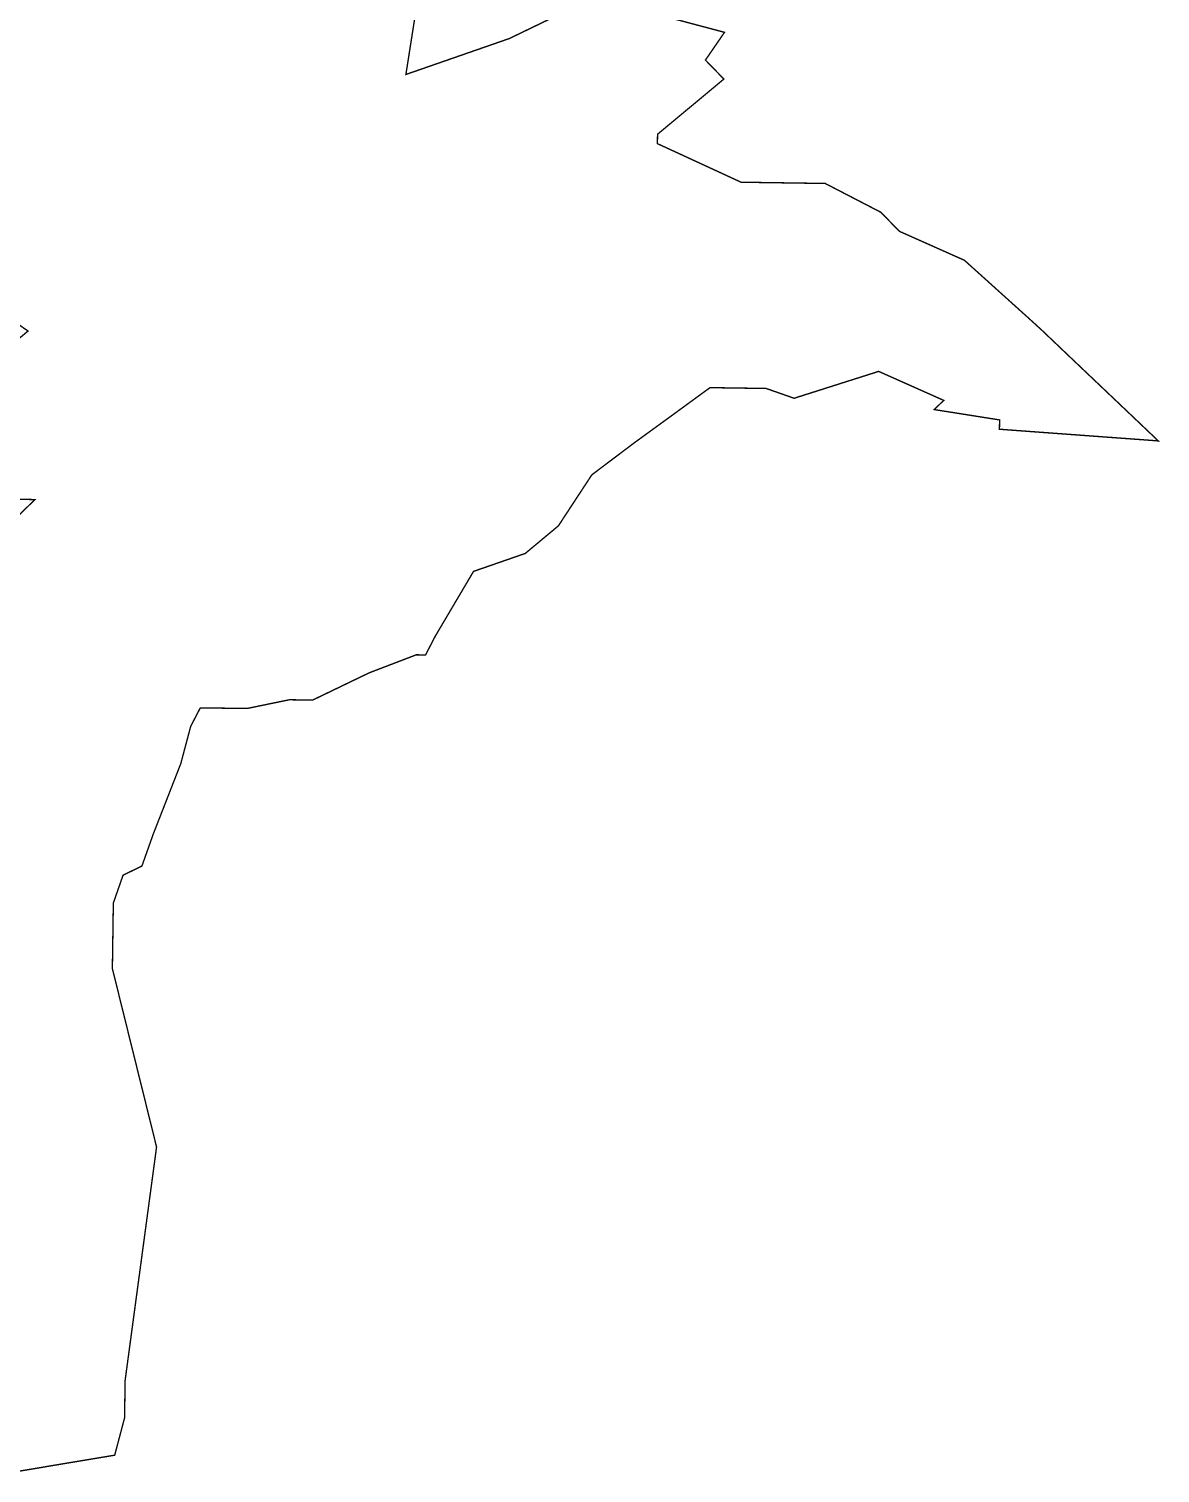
# Model space of a CAD drawing. Header units: metres. Extents: x 296007 to 299963, y 1972898 to 1977563.
# Drawn here: x 298312 to 299963, y 1973867 to 1975974 of the extents above; entities that cross this region are included whole.
import ezdxf

# ---------------------------------------------------------------- set-up
doc = ezdxf.new("R2010")
doc.units = ezdxf.units.M
doc.header["$MEASUREMENT"] = 0

msp = doc.modelspace()

# ---------------------------------------------------------------- linework, layer by layer
at = {"color": 6, "const_width": 2, "flags": 128}
for points in [[(299218.4, 1975998.3), (299327.2, 1975969.4), (299299.4, 1975928.9), (299326.3, 1975901.2), (299229.5, 1975820.7), (299229.3, 1975807), (299351.4, 1975750.7), (299474.2, 1975748.9), (299555.5, 1975706.8), (299582.4, 1975679.1), (299677.4, 1975636.8), (299771.4, 1975552.1), (299790.9, 1975534.3), (299834.9, 1975492.4), (299907.5, 1975423.5), (299960.3, 1975373.3), (299780.1, 1975386.5), (299728.5, 1975390.3), (299728.7, 1975403.9), (299633.3, 1975419), (299647.2, 1975432.4), (299552.2, 1975474.7), (299428.8, 1975435.5), (299388, 1975449.8), (299306.1, 1975451), (299238.5, 1975401.7), (299195.7, 1975370.6), (299133.6, 1975323.8), (299116.6, 1975297.9), (299084.8, 1975249.4), (299036.4, 1975209.1), (298960.9, 1975182.9), (298932.9, 1975135.5), (298904.9, 1975088.1), (298890.9, 1975061), (298877.3, 1975061.2), (298808.6, 1975034.9), (298726.2, 1974995.2), (298692, 1974995.6), (298630.4, 1974982.9), (298562.1, 1974983.8), (298548.1, 1974956.8), (298533.6, 1974902.3), (298493.4, 1974799.5), (298476.9, 1974753), (298449.4, 1974739.7), (298435.2, 1974699), (298433.8, 1974603.4), (298498.3, 1974343.1), (298452.4, 1974002.5), (298451.6, 1973947.9), (298437.2, 1973893.5), (298361.9, 1973880.9), (298286.6, 1973868.3)], [(298877.2, 1976003.3), (298862.2, 1975907.9), (299013.1, 1975960.3), (299095.6, 1976000.1)], [(298214, 1975453.1), (298310.7, 1975533.6), (298270.1, 1975561.5)], [(298293.1, 1975260.8), (298320.8, 1975287.7), (298279.8, 1975288.3)]]:
    msp.add_lwpolyline(points, dxfattribs=at)

doc.saveas('drawing.dxf')
